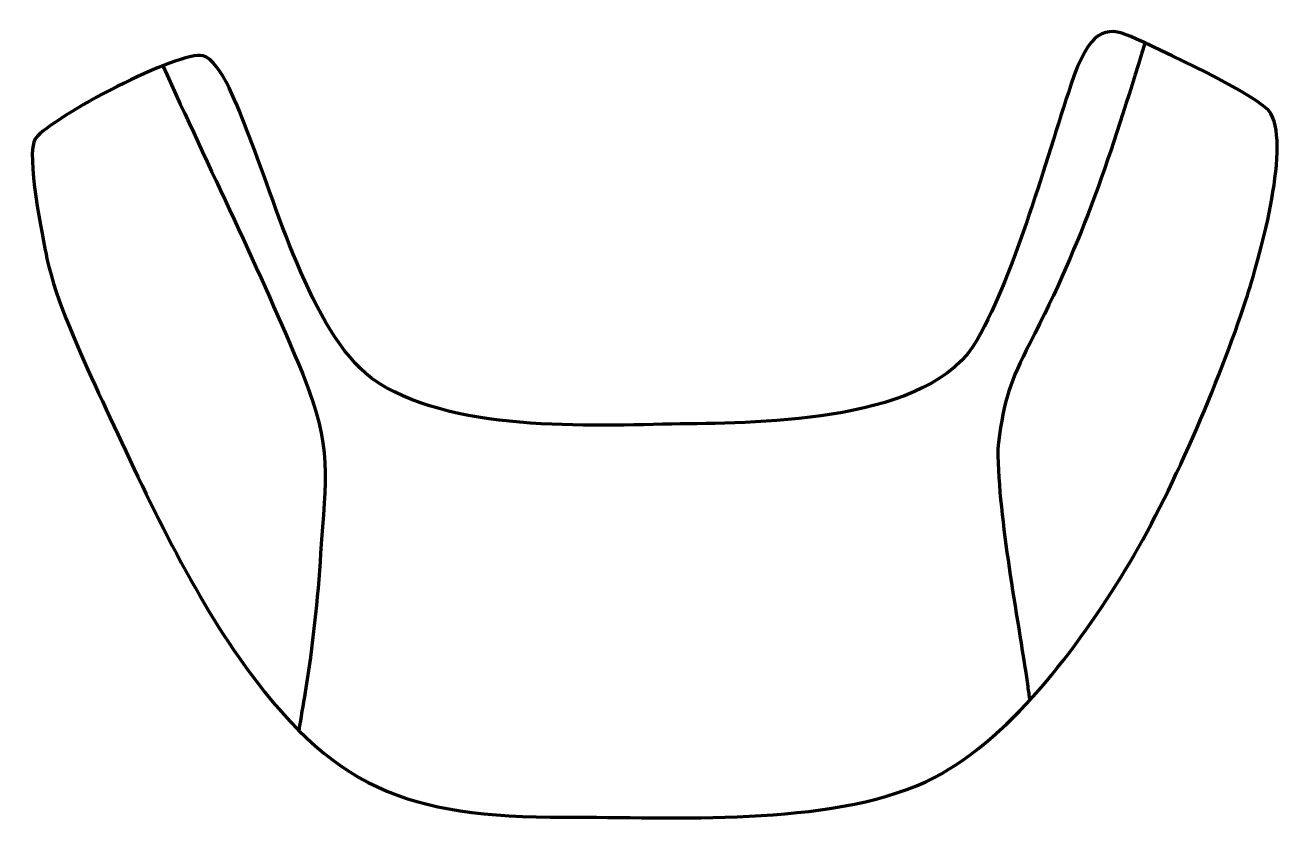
# Model space of a CAD drawing. Header units: millimetres. Extents: x -519 to -178, y 156 to 372.
import ezdxf

# ---------------------------------------------------------------- set-up
doc = ezdxf.new("R2010")
doc.units = ezdxf.units.MM
doc.header["$MEASUREMENT"] = 0
doc.layers.add('layer 2', color=7, linetype='Continuous')
doc.layers.add('layer 3', color=7, linetype='Continuous')

msp = doc.modelspace()

# ---------------------------------------------------------------- linework, layer by layer
at = {"layer": 'layer 2', "color": 142, "lineweight": 158}
for points, knots in [([(-217.6709, 366.9012), (-226.972, 336.5927), (-233.9461, 314.582), (-248.6627, 286.0879), (-248.6627, 286.0879), (-253.9046, 275.9387), (-255.6164, 270.7912), (-257.0831, 259.4177), (-257.0831, 259.4177), (-257.0831, 259.4177), (-257.2632, 257.6424), (-257.2632, 257.6424), (-257.2632, 257.6424), (-257.0263, 237.6053), (-252.0596, 213.7334), (-249.1954, 193.5836), (-249.1954, 193.5836), (-249.023, 192.3532), (-248.8523, 191.1227), (-248.6821, 189.8921)], [0, 0, 0, 0, 0.16666667, 0.16666667, 0.16666667, 0.16666667, 0.33333333, 0.33333333, 0.33333333, 0.33333333, 0.5, 0.5, 0.5, 0.5, 0.66666667, 0.66666667, 0.66666667, 0.66666667, 1, 1, 1, 1]), ([(-482.2575, 360.9181), (-469.8181, 333.4456), (-456.0395, 305.5163), (-444.5608, 277.7536), (-444.5608, 277.7536), (-436.4708, 258.187), (-438.402, 249.8281), (-439.7468, 229.5971), (-439.7468, 229.5971), (-440.5238, 216.9244), (-441.8595, 204.6218), (-443.8695, 192.0845), (-443.8695, 192.0845), (-444.4601, 188.6552), (-445.0507, 185.2268), (-445.6334, 181.7961)], [0, 0, 0, 0, 0.2, 0.2, 0.2, 0.2, 0.4, 0.4, 0.4, 0.4, 0.6, 0.6, 0.6, 0.6, 1, 1, 1, 1])]:
    msp.add_open_spline(points, degree=3, knots=knots, dxfattribs=at)
at = {"layer": 'layer 3', "color": 242, "lineweight": 158}
msp.add_open_spline([(-513.4606, 308.854), (-514.5522, 314.5177), (-519.3055, 337.1859), (-516.6172, 341.2565), (-516.6172, 341.2565), (-511.8403, 347.3923), (-477.657, 365.1338), (-471.3986, 363.6022), (-471.3986, 363.6022), (-466.4567, 362.3928), (-461.582, 348.4176), (-459.6938, 343.774), (-459.6938, 343.774), (-452.0738, 324.7908), (-442.2481, 288.9316), (-426.014, 276.7297), (-426.014, 276.7297), (-405.4463, 261.9351), (-367.639, 263.9577), (-342.8415, 264.3707), (-342.8415, 264.3707), (-320.2114, 264.7463), (-275.4358, 264.7821), (-262.7875, 287.0562), (-262.7875, 287.0562), (-252.3052, 305.9804), (-244.5828, 334.7072), (-237.5838, 355.734), (-237.5838, 355.734), (-232.6298, 370.6168), (-228.2884, 371.81), (-221.3853, 368.7566), (-221.3853, 368.7566), (-214.9321, 365.8634), (-186.2428, 352.7001), (-183.6717, 348.0261), (-183.6717, 348.0261), (-178.3472, 338.3467), (-187.0681, 308.0349), (-190.3501, 297.9847), (-190.3501, 297.9847), (-197.6907, 275.5066), (-210.5109, 245.421), (-222.8282, 225.1201), (-222.8282, 225.1201), (-235.5981, 204.4673), (-254.2316, 178.5408), (-276.6273, 167.9572), (-276.6273, 167.9572), (-303.1308, 155.8422), (-344.6512, 158.4563), (-373.9467, 158.4235), (-373.9467, 158.4235), (-416.5175, 158.3757), (-436.7398, 165.808), (-461.7868, 201.5094), (-461.7868, 201.5094), (-476.2361, 222.1051), (-488.871, 249.5854), (-499.5467, 272.6921), (-499.5467, 272.6921), (-504.3852, 283.1645), (-511.0461, 297.6732), (-513.4606, 308.854)], degree=3, knots=[0, 0, 0, 0, 0.05882353, 0.05882353, 0.05882353, 0.05882353, 0.11764706, 0.11764706, 0.11764706, 0.11764706, 0.17647059, 0.17647059, 0.17647059, 0.17647059, 0.23529412, 0.23529412, 0.23529412, 0.23529412, 0.29411765, 0.29411765, 0.29411765, 0.29411765, 0.35294118, 0.35294118, 0.35294118, 0.35294118, 0.41176471, 0.41176471, 0.41176471, 0.41176471, 0.47058824, 0.47058824, 0.47058824, 0.47058824, 0.52941176, 0.52941176, 0.52941176, 0.52941176, 0.58823529, 0.58823529, 0.58823529, 0.58823529, 0.64705882, 0.64705882, 0.64705882, 0.64705882, 0.70588235, 0.70588235, 0.70588235, 0.70588235, 0.76470588, 0.76470588, 0.76470588, 0.76470588, 0.82352941, 0.82352941, 0.82352941, 0.82352941, 0.88235294, 0.88235294, 0.88235294, 0.88235294, 1, 1, 1, 1], dxfattribs=at)

doc.saveas('drawing.dxf')
